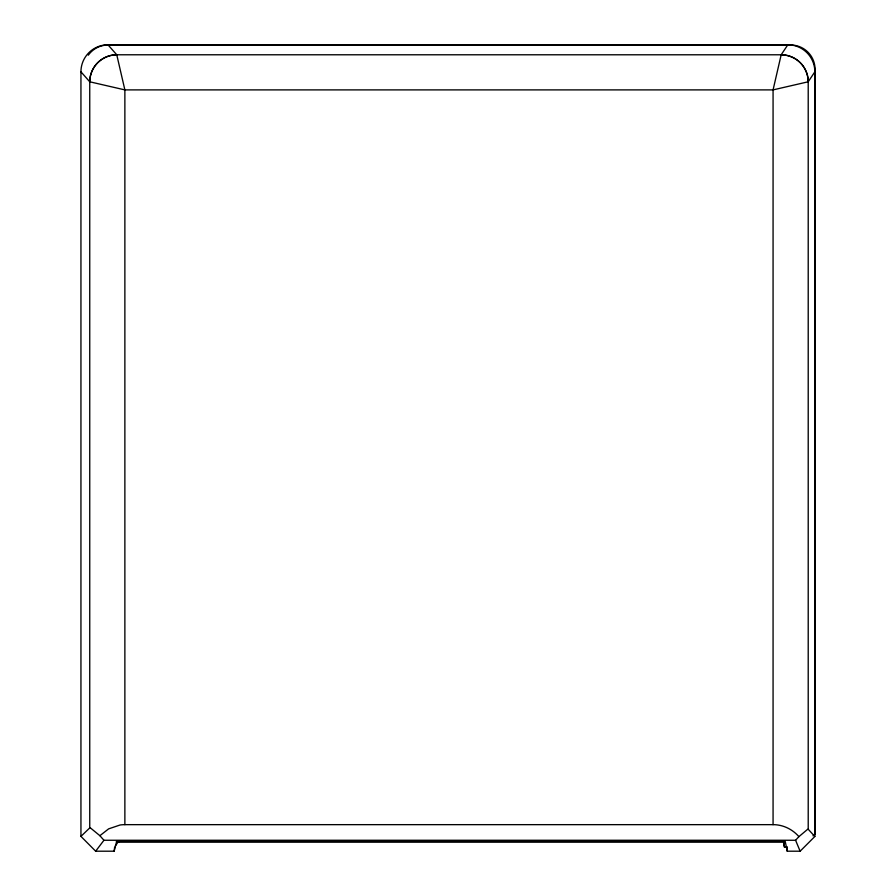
<?xml version="1.0" encoding="UTF-8"?>
<svg xmlns="http://www.w3.org/2000/svg" width="896" height="896" viewBox="0 0 896 896"><rect width="100%" height="100%" fill="white"/><g stroke="black" fill="none" stroke-linecap="round" stroke-linejoin="round"><path stroke-width="1.34" d="M80.942 71.814L89.746 81.782L89.746 827.926L80.942 836.371L95.659 851.2L114.162 851.2L116.659 841.333L785.198 841.333L787.248 851.2L800.128 851.2L814.845 836.483L814.845 71.837A27.014 27.014 0 0 0 787.83 44.789L107.946 44.8A27.003 27.003 0 0 0 80.942 71.814L80.942 836.371M114.162 851.2L114.598 847.325M787.83 44.8L781.178 54.779L773.069 89.891L773.069 824.656A24.371 17.73 0 0 1 778.075 825.037C786.117 826.246 793.587 830.514 798.907 836.64L795.581 840.258L103.947 840.258L99.882 835.699L90.91 828.318A24.987 1.87 45.2 0 0 89.891 827.882M814.845 836.483L808.214 829.259L808.214 81.782L814.845 71.837M115.226 846.171L117.947 842.195L783.429 842.195L784.437 847.09L787.214 847.09M95.659 851.2L103.947 840.258M99.882 835.699L108.618 828.867L120.064 825.003A24.349 17.718 0 0 1 124.869 824.656L773.069 824.656M798.907 836.64L807.24 829.64A25.088 1.512 -45 0 1 808.114 829.214M813.019 835.834L815.058 834.098L815.058 69.339A24.315 24.315 0 0 0 790.742 45.013M808.181 81.794L773.069 89.891L124.869 89.891L89.757 81.794A27.048 26.958 -41.4 0 1 116.76 54.779L781.178 54.79A27.048 26.981 33.7 0 1 808.214 81.782A27.059 26.958 45 0 0 781.178 54.79M108.069 45.013L790.742 45.013M116.368 841.624L119.168 841.624M107.946 44.8L116.76 54.779L124.869 89.891L124.869 824.656M795.581 840.258L800.128 851.2M783.821 842.016L784.437 847.09M786.744 846.653L787.248 851.2M89.757 81.794A27.059 26.958 -45 0 1 116.76 54.79M88.29 55.182A24.315 24.315 0 0 1 108.069 45.013"/></g></svg>
